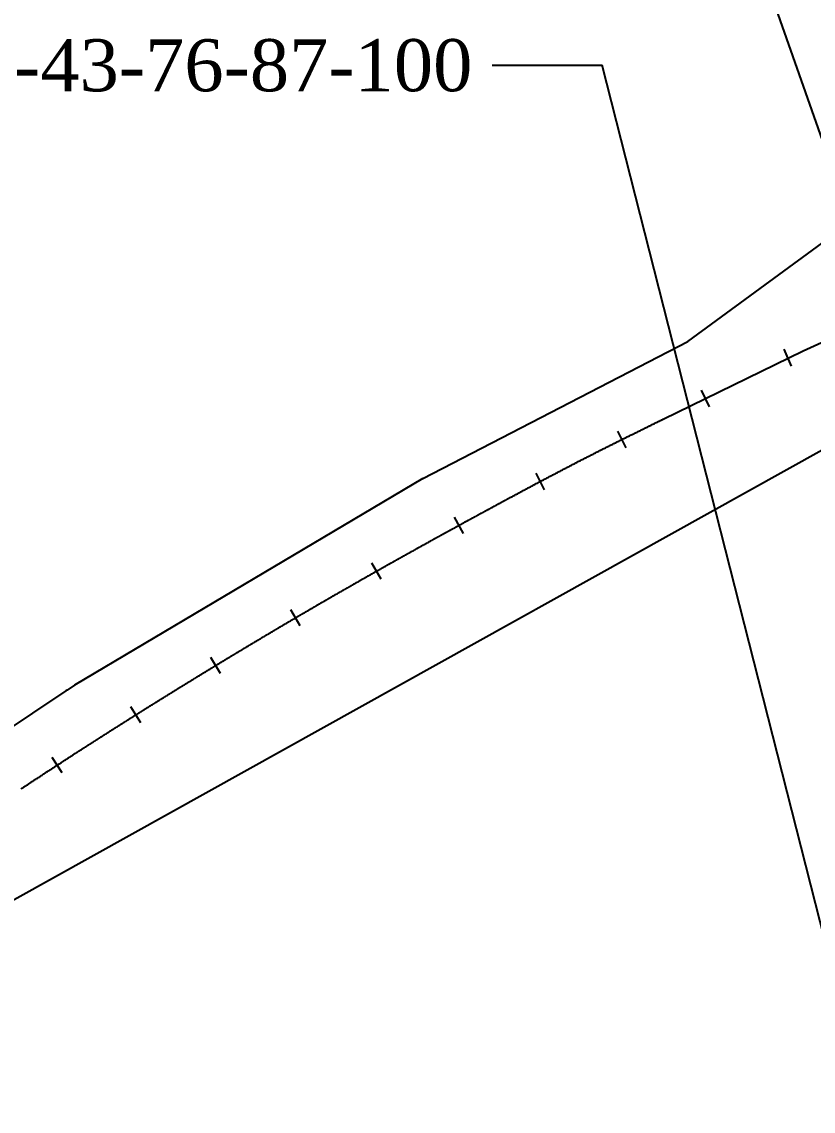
# Model space of a CAD drawing. Header units: millimetres. Extents: x 1745962 to 1749233, y 4525379 to 4529927.
# Drawn here: x 1746943.7 to 1747156.7, y 4528867.4 to 4529160.5 of the extents above; entities that cross this region are included whole.
import ezdxf
from ezdxf.enums import TextEntityAlignment as Align

# ---------------------------------------------------------------- set-up
doc = ezdxf.new("R2010")
doc.units = ezdxf.units.MM
doc.header["$LTSCALE"] = 10
doc.header["$MEASUREMENT"] = 0
for name, color, linetype in [('AROLL_LOTS', 8, 'Continuous'), ('LEGEND', 7, 'Continuous'), ('RAILWAY', 9, 'Continuous'), ('ZONING_STANDARDS', 140, 'Continuous')]:
    doc.layers.add(name, color=color, linetype=linetype)
doc.styles.add('DUTCH', font='dutcheb.ttf')
doc.styles.add('Univers Condensed', font='UNVR57W.TTF')

msp = doc.modelspace()

# ---------------------------------------------------------------- linework, layer by layer
at = {"layer": 'AROLL_LOTS'}
for points in [[(1746879.64, 4528889.92), (1747283.7, 4529114.65)], [(1747122.97, 4529074.52), (1747174.62, 4529112.31)], [(1747051.64, 4529037.63), (1747122.97, 4529074.52)], [(1747051.64, 4529037.63), (1746957.86, 4528982.02)], [(1746955.55, 4528980.48), (1746891.9, 4528937.96)], [(1746955.88, 4528980.7), (1746955.55, 4528980.48)], [(1746957.86, 4528982.02), (1746955.88, 4528980.7)]]:
    msp.add_lwpolyline(points, dxfattribs=at)
at = {"layer": 'RAILWAY'}
for p, q in [((1747150.86, 4529067.89), (1747148.86, 4529072.47)), ((1747128.79, 4529056.93), (1747126.58, 4529061.42)), ((1747106.35, 4529045.91), (1747104.13, 4529050.39)), ((1747084.33, 4529034.61), (1747082.11, 4529039.09)), ((1747062.52, 4529022.85), (1747060.13, 4529027.24)), ((1747040.36, 4529010.53), (1747037.92, 4529014.9)), ((1747018.63, 4528998.02), (1747016.11, 4529002.34)), ((1746997.15, 4528985.19), (1746994.56, 4528989.47)), ((1746975.71, 4528971.94), (1746973.06, 4528976.18)), ((1746954.58, 4528958.42), (1746951.86, 4528962.62))]:
    msp.add_line(p, q, dxfattribs=at)
for points in [[(1747116.3, 4529053.6), (1747153.95, 4529072.03), (1747187.5, 4529087.24), (1747220.13, 4529102.02), (1747250.11, 4529115.31), (1747280.2, 4529128.4), (1747310.81, 4529142.01), (1747344.22, 4529156.87), (1747376.9, 4529171.02), (1747412.34, 4529186.94), (1747441.87, 4529199.74), (1747474.13, 4529213.94), (1747511.81, 4529230.81), (1747549.5, 4529247.41), (1747587.44, 4529264), (1747622.1, 4529279.31), (1747654.14, 4529293.48), (1747685.78, 4529307.46)], [(1747115.15, 4529053.04), (1747115.21, 4529053.06), (1747115.26, 4529053.09), (1747115.32, 4529053.12), (1747115.37, 4529053.15), (1747115.43, 4529053.17), (1747115.48, 4529053.2), (1747115.54, 4529053.23), (1747115.6, 4529053.25), (1747115.65, 4529053.28), (1747115.71, 4529053.31), (1747115.76, 4529053.34), (1747115.82, 4529053.36), (1747115.88, 4529053.4), (1747115.94, 4529053.42), (1747115.99, 4529053.45), (1747116.05, 4529053.48), (1747116.1, 4529053.51), (1747116.16, 4529053.53), (1747116.21, 4529053.56), (1747116.3, 4529053.6)], [(1747074.85, 4529032.37), (1747075.06, 4529032.49), (1747075.29, 4529032.61), (1747075.5, 4529032.72), (1747075.73, 4529032.84), (1747075.94, 4529032.96), (1747076.17, 4529033.08), (1747076.38, 4529033.2), (1747076.61, 4529033.32), (1747076.82, 4529033.43), (1747077.05, 4529033.55), (1747077.26, 4529033.67), (1747077.49, 4529033.79), (1747077.7, 4529033.91), (1747077.92, 4529034.02), (1747078.15, 4529034.14), (1747078.37, 4529034.26), (1747078.59, 4529034.38), (1747078.81, 4529034.5), (1747079.03, 4529034.61), (1747079.24, 4529034.73), (1747079.47, 4529034.85), (1747079.69, 4529034.97), (1747079.91, 4529035.09), (1747080.13, 4529035.2), (1747080.35, 4529035.32), (1747080.57, 4529035.44), (1747080.79, 4529035.56), (1747081.01, 4529035.68), (1747081.24, 4529035.79), (1747081.45, 4529035.91), (1747081.68, 4529036.03), (1747081.89, 4529036.15), (1747082.12, 4529036.26), (1747082.34, 4529036.38), (1747082.56, 4529036.5), (1747082.78, 4529036.61), (1747083, 4529036.73), (1747083.22, 4529036.85), (1747083.45, 4529036.97), (1747083.66, 4529037.08), (1747083.88, 4529037.2), (1747084.11, 4529037.32), (1747084.33, 4529037.44), (1747084.55, 4529037.55), (1747084.77, 4529037.67), (1747084.99, 4529037.79), (1747085.21, 4529037.9), (1747085.43, 4529038.02), (1747085.65, 4529038.14), (1747085.87, 4529038.25), (1747086.1, 4529038.36), (1747086.31, 4529038.49), (1747086.54, 4529038.59), (1747086.76, 4529038.71), (1747086.98, 4529038.83), (1747087.2, 4529038.94), (1747087.43, 4529039.06), (1747087.64, 4529039.18), (1747087.86, 4529039.29), (1747088.09, 4529039.41), (1747088.31, 4529039.53), (1747088.53, 4529039.64), (1747088.75, 4529039.76), (1747088.98, 4529039.88), (1747089.19, 4529039.99), (1747089.42, 4529040.11), (1747089.64, 4529040.22), (1747089.86, 4529040.34), (1747090.08, 4529040.46), (1747090.3, 4529040.57), (1747090.53, 4529040.69), (1747090.75, 4529040.79), (1747090.97, 4529040.91), (1747091.19, 4529041.03), (1747091.41, 4529041.14), (1747091.64, 4529041.26), (1747091.86, 4529041.37), (1747092.09, 4529041.49), (1747092.3, 4529041.6), (1747092.52, 4529041.72), (1747092.75, 4529041.83), (1747092.97, 4529041.95), (1747093.19, 4529042.06), (1747093.41, 4529042.18), (1747093.63, 4529042.29), (1747093.86, 4529042.41), (1747094.08, 4529042.51), (1747094.3, 4529042.63), (1747094.53, 4529042.74), (1747094.75, 4529042.86), (1747094.97, 4529042.97), (1747095.19, 4529043.09), (1747095.41, 4529043.2), (1747095.64, 4529043.32), (1747095.86, 4529043.43), (1747096.09, 4529043.55), (1747096.31, 4529043.65), (1747096.53, 4529043.77), (1747096.75, 4529043.88), (1747096.97, 4529044), (1747097.19, 4529044.11), (1747097.42, 4529044.22), (1747097.64, 4529044.34), (1747097.86, 4529044.45), (1747098.09, 4529044.57), (1747098.31, 4529044.68), (1747098.54, 4529044.79), (1747098.76, 4529044.9), (1747098.98, 4529045.01), (1747099.21, 4529045.13), (1747099.43, 4529045.24), (1747099.65, 4529045.36), (1747099.88, 4529045.47), (1747100.1, 4529045.58), (1747100.32, 4529045.7), (1747100.55, 4529045.8), (1747100.77, 4529045.91), (1747100.99, 4529046.03), (1747101.22, 4529046.14), (1747101.44, 4529046.25), (1747101.66, 4529046.37), (1747101.89, 4529046.48), (1747102.11, 4529046.59), (1747102.33, 4529046.7), (1747102.56, 4529046.81), (1747102.78, 4529046.92), (1747103, 4529047.04), (1747103.23, 4529047.15), (1747103.45, 4529047.26), (1747103.67, 4529047.37), (1747103.9, 4529047.49), (1747104.12, 4529047.6), (1747104.34, 4529047.7), (1747104.57, 4529047.82), (1747104.79, 4529047.93), (1747105.02, 4529048.04), (1747105.24, 4529048.15), (1747105.47, 4529048.27), (1747105.69, 4529048.37), (1747105.91, 4529048.48), (1747106.13, 4529048.59), (1747106.36, 4529048.71), (1747106.58, 4529048.82), (1747106.8, 4529048.93), (1747107.04, 4529049.04), (1747107.26, 4529049.14), (1747107.48, 4529049.26), (1747107.71, 4529049.37), (1747107.93, 4529049.48), (1747108.15, 4529049.59), (1747108.37, 4529049.7), (1747108.6, 4529049.82), (1747108.83, 4529049.92), (1747109.05, 4529050.03), (1747109.27, 4529050.14), (1747109.5, 4529050.25), (1747109.72, 4529050.37), (1747109.94, 4529050.48), (1747110.17, 4529050.59), (1747110.4, 4529050.69), (1747110.62, 4529050.8), (1747110.85, 4529050.92), (1747111.07, 4529051.03), (1747111.29, 4529051.14), (1747111.51, 4529051.25), (1747111.74, 4529051.36), (1747111.97, 4529051.47), (1747112.19, 4529051.58), (1747112.41, 4529051.69), (1747112.64, 4529051.8), (1747112.86, 4529051.91), (1747113.08, 4529052.03), (1747113.32, 4529052.13), (1747113.54, 4529052.24), (1747113.76, 4529052.35), (1747113.98, 4529052.46), (1747114.21, 4529052.58), (1747114.43, 4529052.69), (1747114.65, 4529052.8), (1747114.89, 4529052.9), (1747115.15, 4529053.04)], [(1747035.33, 4529010.56), (1747035.44, 4529010.62), (1747035.56, 4529010.68), (1747035.66, 4529010.74), (1747035.77, 4529010.8), (1747035.87, 4529010.86), (1747035.99, 4529010.92), (1747036.09, 4529010.98), (1747036.21, 4529011.05), (1747036.31, 4529011.11), (1747036.42, 4529011.17), (1747036.53, 4529011.23), (1747036.64, 4529011.29), (1747036.75, 4529011.35), (1747036.85, 4529011.42), (1747036.97, 4529011.47), (1747037.07, 4529011.55), (1747037.18, 4529011.61), (1747037.29, 4529011.67), (1747037.4, 4529011.73), (1747037.5, 4529011.79), (1747037.62, 4529011.85), (1747037.73, 4529011.91), (1747037.83, 4529011.97), (1747037.94, 4529012.03), (1747038.05, 4529012.1), (1747038.16, 4529012.16), (1747038.27, 4529012.22), (1747038.38, 4529012.28), (1747038.49, 4529012.34), (1747038.59, 4529012.4), (1747038.71, 4529012.46), (1747038.81, 4529012.52), (1747038.92, 4529012.58), (1747039.03, 4529012.65), (1747039.14, 4529012.72), (1747039.25, 4529012.77), (1747039.36, 4529012.84), (1747039.47, 4529012.9), (1747039.57, 4529012.96), (1747039.69, 4529013.02), (1747039.79, 4529013.08), (1747039.9, 4529013.14), (1747040, 4529013.2), (1747040.12, 4529013.27), (1747040.23, 4529013.33), (1747040.34, 4529013.39), (1747040.45, 4529013.45), (1747040.55, 4529013.51), (1747040.66, 4529013.57), (1747040.78, 4529013.63), (1747040.88, 4529013.69), (1747040.99, 4529013.75), (1747041.1, 4529013.82), (1747041.21, 4529013.87), (1747041.31, 4529013.94), (1747041.43, 4529014.01), (1747041.54, 4529014.06), (1747041.64, 4529014.13), (1747041.75, 4529014.19), (1747041.86, 4529014.25), (1747041.97, 4529014.31), (1747042.08, 4529014.37), (1747042.19, 4529014.43), (1747042.3, 4529014.49), (1747042.4, 4529014.55), (1747042.51, 4529014.61), (1747042.62, 4529014.67), (1747042.73, 4529014.74), (1747042.85, 4529014.8), (1747042.95, 4529014.86), (1747043.06, 4529014.92), (1747043.16, 4529014.98), (1747043.28, 4529015.04), (1747043.39, 4529015.1), (1747043.49, 4529015.16), (1747043.61, 4529015.22), (1747043.71, 4529015.29), (1747043.82, 4529015.35), (1747043.93, 4529015.4), (1747044.04, 4529015.48), (1747044.15, 4529015.54), (1747044.26, 4529015.6), (1747044.37, 4529015.66), (1747044.48, 4529015.72), (1747044.58, 4529015.78), (1747044.7, 4529015.84), (1747044.8, 4529015.9), (1747044.91, 4529015.96), (1747045.03, 4529016.02), (1747045.13, 4529016.08), (1747045.24, 4529016.14), (1747045.34, 4529016.2), (1747045.46, 4529016.26), (1747045.57, 4529016.33), (1747045.68, 4529016.39), (1747045.79, 4529016.45), (1747045.89, 4529016.51), (1747046, 4529016.57), (1747046.12, 4529016.63), (1747046.22, 4529016.69), (1747046.33, 4529016.75), (1747046.44, 4529016.82), (1747046.55, 4529016.88), (1747046.66, 4529016.93), (1747046.76, 4529017), (1747046.88, 4529017.06), (1747046.99, 4529017.12), (1747047.09, 4529017.18), (1747047.2, 4529017.24), (1747047.31, 4529017.3), (1747047.42, 4529017.36), (1747047.54, 4529017.43), (1747047.64, 4529017.49), (1747047.75, 4529017.55), (1747047.86, 4529017.61), (1747047.97, 4529017.67), (1747048.08, 4529017.73), (1747048.18, 4529017.79), (1747048.3, 4529017.85), (1747048.41, 4529017.91), (1747048.51, 4529017.97), (1747048.62, 4529018.03), (1747048.73, 4529018.09), (1747048.84, 4529018.15), (1747048.95, 4529018.21), (1747049.06, 4529018.27), (1747049.17, 4529018.33), (1747049.28, 4529018.39), (1747049.38, 4529018.46), (1747049.5, 4529018.51), (1747049.61, 4529018.57), (1747049.72, 4529018.65), (1747049.83, 4529018.71), (1747049.93, 4529018.77), (1747050.04, 4529018.83), (1747050.16, 4529018.89), (1747050.26, 4529018.95), (1747050.37, 4529019.01), (1747050.49, 4529019.07), (1747050.59, 4529019.13), (1747050.7, 4529019.19), (1747050.8, 4529019.25), (1747050.92, 4529019.31), (1747051.03, 4529019.37), (1747051.13, 4529019.43), (1747051.24, 4529019.49), (1747051.36, 4529019.55), (1747051.46, 4529019.61), (1747051.57, 4529019.67), (1747051.69, 4529019.73), (1747051.79, 4529019.79), (1747051.9, 4529019.85), (1747052.01, 4529019.91), (1747052.12, 4529019.97), (1747052.23, 4529020.03), (1747052.33, 4529020.1), (1747052.45, 4529020.15), (1747052.56, 4529020.21), (1747052.66, 4529020.28), (1747052.77, 4529020.34), (1747052.89, 4529020.39), (1747052.99, 4529020.46), (1747053.11, 4529020.53), (1747053.22, 4529020.58), (1747053.32, 4529020.65), (1747053.43, 4529020.71), (1747053.55, 4529020.77), (1747053.65, 4529020.83), (1747053.76, 4529020.89), (1747053.87, 4529020.95), (1747053.98, 4529021.01), (1747054.09, 4529021.07), (1747054.2, 4529021.13), (1747054.31, 4529021.19), (1747054.42, 4529021.25), (1747054.53, 4529021.31), (1747054.63, 4529021.37), (1747054.75, 4529021.43), (1747054.86, 4529021.49), (1747054.96, 4529021.55), (1747055.08, 4529021.61), (1747055.18, 4529021.67), (1747055.29, 4529021.73), (1747055.4, 4529021.79), (1747055.51, 4529021.85), (1747055.62, 4529021.91), (1747055.73, 4529021.97), (1747055.84, 4529022.03), (1747055.95, 4529022.09), (1747056.06, 4529022.15), (1747056.16, 4529022.21), (1747056.28, 4529022.27), (1747056.39, 4529022.33), (1747056.49, 4529022.4), (1747056.6, 4529022.45), (1747056.72, 4529022.51), (1747056.82, 4529022.58), (1747056.93, 4529022.64), (1747057.05, 4529022.69), (1747057.16, 4529022.75), (1747057.26, 4529022.82), (1747057.37, 4529022.88), (1747057.49, 4529022.93), (1747057.59, 4529023), (1747057.7, 4529023.06), (1747057.82, 4529023.12), (1747057.92, 4529023.18), (1747058.03, 4529023.24), (1747058.14, 4529023.3), (1747058.25, 4529023.36), (1747058.36, 4529023.42), (1747058.47, 4529023.48), (1747058.58, 4529023.54), (1747058.69, 4529023.6), (1747058.8, 4529023.66), (1747058.9, 4529023.72), (1747059.02, 4529023.78), (1747059.13, 4529023.84), (1747059.23, 4529023.9), (1747059.34, 4529023.96), (1747059.46, 4529024.02), (1747059.56, 4529024.08), (1747059.67, 4529024.14), (1747059.79, 4529024.2), (1747059.9, 4529024.26), (1747060, 4529024.32), (1747060.11, 4529024.38), (1747060.23, 4529024.44), (1747060.33, 4529024.5), (1747060.44, 4529024.56), (1747060.55, 4529024.62), (1747060.66, 4529024.68), (1747060.77, 4529024.74), (1747060.88, 4529024.8), (1747061, 4529024.86), (1747061.1, 4529024.92), (1747061.21, 4529024.98), (1747061.32, 4529025.04), (1747061.43, 4529025.1), (1747061.54, 4529025.16), (1747061.65, 4529025.21), (1747061.75, 4529025.27), (1747061.87, 4529025.33), (1747061.98, 4529025.39), (1747062.09, 4529025.45), (1747062.19, 4529025.51), (1747062.31, 4529025.57), (1747062.42, 4529025.63), (1747062.52, 4529025.7), (1747062.63, 4529025.75), (1747062.75, 4529025.81), (1747062.85, 4529025.88), (1747062.96, 4529025.94), (1747063.08, 4529025.99), (1747063.19, 4529026.05), (1747063.29, 4529026.12), (1747063.4, 4529026.18), (1747063.52, 4529026.23), (1747063.62, 4529026.3), (1747063.73, 4529026.36), (1747063.85, 4529026.42), (1747063.96, 4529026.47), (1747064.06, 4529026.54), (1747064.17, 4529026.6), (1747064.29, 4529026.66), (1747064.39, 4529026.72), (1747064.5, 4529026.78), (1747064.61, 4529026.84), (1747064.72, 4529026.9), (1747064.83, 4529026.96), (1747064.94, 4529027.02), (1747065.05, 4529027.07), (1747065.16, 4529027.13), (1747065.27, 4529027.19), (1747065.38, 4529027.25), (1747065.49, 4529027.31), (1747065.6, 4529027.37), (1747065.71, 4529027.43), (1747065.82, 4529027.49), (1747065.93, 4529027.55), (1747066.04, 4529027.61), (1747066.15, 4529027.67), (1747066.26, 4529027.73), (1747066.37, 4529027.79), (1747066.48, 4529027.85), (1747066.59, 4529027.91), (1747066.69, 4529027.97), (1747066.81, 4529028.03), (1747066.92, 4529028.09), (1747067.03, 4529028.15), (1747067.14, 4529028.21), (1747067.25, 4529028.27), (1747067.36, 4529028.32), (1747067.47, 4529028.38), (1747067.57, 4529028.44), (1747067.69, 4529028.5), (1747067.8, 4529028.56), (1747067.9, 4529028.62), (1747068.01, 4529028.68), (1747068.13, 4529028.74), (1747068.24, 4529028.8), (1747068.34, 4529028.86), (1747068.46, 4529028.92), (1747068.57, 4529028.98), (1747068.67, 4529029.04), (1747068.78, 4529029.1), (1747068.9, 4529029.16), (1747069.01, 4529029.22), (1747069.11, 4529029.28), (1747069.22, 4529029.34), (1747069.34, 4529029.4), (1747069.45, 4529029.46), (1747069.55, 4529029.51), (1747069.66, 4529029.57), (1747069.78, 4529029.63), (1747069.89, 4529029.69), (1747069.99, 4529029.75), (1747070.1, 4529029.81), (1747070.22, 4529029.87), (1747070.33, 4529029.93), (1747070.43, 4529029.99), (1747070.54, 4529030.05), (1747070.66, 4529030.11), (1747070.76, 4529030.17), (1747070.87, 4529030.23), (1747070.99, 4529030.29), (1747071.1, 4529030.35), (1747071.2, 4529030.41), (1747071.31, 4529030.46), (1747071.42, 4529030.52), (1747071.54, 4529030.58), (1747071.64, 4529030.64), (1747071.75, 4529030.7), (1747071.87, 4529030.76), (1747071.98, 4529030.82), (1747072.08, 4529030.88), (1747072.19, 4529030.94), (1747072.31, 4529031), (1747072.42, 4529031.06), (1747072.52, 4529031.12), (1747072.63, 4529031.18), (1747072.75, 4529031.24), (1747072.86, 4529031.3), (1747072.96, 4529031.35), (1747073.07, 4529031.41), (1747073.19, 4529031.47), (1747073.3, 4529031.53), (1747073.4, 4529031.59), (1747073.51, 4529031.65), (1747073.63, 4529031.71), (1747073.74, 4529031.77), (1747073.84, 4529031.83), (1747073.95, 4529031.89), (1747074.07, 4529031.95), (1747074.18, 4529032.01), (1747074.28, 4529032.07), (1747074.4, 4529032.13), (1747074.51, 4529032.18), (1747074.62, 4529032.24), (1747074.72, 4529032.31), (1747074.85, 4529032.37)], [(1746996.45, 4528987.69), (1746996.55, 4528987.75), (1746996.66, 4528987.81), (1746996.77, 4528987.88), (1746996.87, 4528987.94), (1746996.98, 4528988.02), (1746997.08, 4528988.08), (1746997.2, 4528988.14), (1746997.3, 4528988.21), (1746997.41, 4528988.27), (1746997.52, 4528988.33), (1746997.62, 4528988.4), (1746997.73, 4528988.47), (1746997.83, 4528988.53), (1746997.95, 4528988.6), (1746998.05, 4528988.66), (1746998.15, 4528988.72), (1746998.27, 4528988.79), (1746998.37, 4528988.85), (1746998.47, 4528988.91), (1746998.59, 4528988.98), (1746998.69, 4528989.04), (1746998.8, 4528989.12), (1746998.9, 4528989.18), (1746999.01, 4528989.24), (1746999.12, 4528989.31), (1746999.22, 4528989.37), (1746999.33, 4528989.43), (1746999.44, 4528989.5), (1746999.55, 4528989.57), (1746999.65, 4528989.63), (1746999.76, 4528989.7), (1746999.87, 4528989.76), (1746999.97, 4528989.82), (1747000.09, 4528989.89), (1747000.19, 4528989.95), (1747000.29, 4528990.01), (1747000.41, 4528990.08), (1747000.51, 4528990.15), (1747000.61, 4528990.21), (1747000.72, 4528990.28), (1747000.83, 4528990.34), (1747000.94, 4528990.41), (1747001.04, 4528990.47), (1747001.15, 4528990.53), (1747001.26, 4528990.6), (1747001.36, 4528990.67), (1747001.48, 4528990.73), (1747001.58, 4528990.8), (1747001.69, 4528990.86), (1747001.8, 4528990.92), (1747001.9, 4528990.99), (1747002.01, 4528991.05), (1747002.12, 4528991.11), (1747002.23, 4528991.18), (1747002.33, 4528991.25), (1747002.43, 4528991.31), (1747002.55, 4528991.38), (1747002.65, 4528991.44), (1747002.75, 4528991.5), (1747002.87, 4528991.56), (1747002.97, 4528991.63), (1747003.08, 4528991.69), (1747003.19, 4528991.75), (1747003.29, 4528991.83), (1747003.4, 4528991.89), (1747003.51, 4528991.95), (1747003.62, 4528992.02), (1747003.72, 4528992.08), (1747003.83, 4528992.14), (1747003.94, 4528992.21), (1747004.04, 4528992.27), (1747004.15, 4528992.33), (1747004.26, 4528992.41), (1747004.36, 4528992.47), (1747004.48, 4528992.53), (1747004.58, 4528992.6), (1747004.68, 4528992.66), (1747004.8, 4528992.72), (1747004.9, 4528992.79), (1747005.01, 4528992.85), (1747005.12, 4528992.91), (1747005.22, 4528992.98), (1747005.33, 4528993.05), (1747005.44, 4528993.11), (1747005.54, 4528993.17), (1747005.65, 4528993.24), (1747005.76, 4528993.3), (1747005.87, 4528993.36), (1747005.97, 4528993.43), (1747006.08, 4528993.49), (1747006.19, 4528993.56), (1747006.3, 4528993.62), (1747006.41, 4528993.69), (1747006.51, 4528993.75), (1747006.62, 4528993.81), (1747006.73, 4528993.88), (1747006.83, 4528993.94), (1747006.94, 4528994), (1747007.05, 4528994.07), (1747007.15, 4528994.14), (1747007.27, 4528994.19), (1747007.37, 4528994.27), (1747007.47, 4528994.33), (1747007.59, 4528994.39), (1747007.69, 4528994.45), (1747007.8, 4528994.52), (1747007.91, 4528994.58), (1747008.01, 4528994.64), (1747008.12, 4528994.72), (1747008.23, 4528994.77), (1747008.33, 4528994.84), (1747008.45, 4528994.91), (1747008.55, 4528994.97), (1747008.66, 4528995.03), (1747008.77, 4528995.09), (1747008.87, 4528995.16), (1747008.98, 4528995.22), (1747009.09, 4528995.28), (1747009.2, 4528995.35), (1747009.3, 4528995.42), (1747009.41, 4528995.48), (1747009.51, 4528995.54), (1747009.63, 4528995.61), (1747009.73, 4528995.67), (1747009.84, 4528995.73), (1747009.95, 4528995.8), (1747010.06, 4528995.86), (1747010.16, 4528995.92), (1747010.27, 4528995.98), (1747010.38, 4528996.06), (1747010.49, 4528996.11), (1747010.59, 4528996.18), (1747010.7, 4528996.24), (1747010.81, 4528996.31), (1747010.91, 4528996.37), (1747011.02, 4528996.43), (1747011.13, 4528996.5), (1747011.24, 4528996.56), (1747011.35, 4528996.62), (1747011.45, 4528996.68), (1747011.56, 4528996.76), (1747011.67, 4528996.82), (1747011.77, 4528996.88), (1747011.89, 4528996.95), (1747011.99, 4528997.01), (1747012.1, 4528997.07), (1747012.21, 4528997.13), (1747012.31, 4528997.2), (1747012.42, 4528997.26), (1747012.53, 4528997.32), (1747012.63, 4528997.39), (1747012.75, 4528997.46), (1747012.85, 4528997.52), (1747012.96, 4528997.58), (1747013.07, 4528997.65), (1747013.17, 4528997.71), (1747013.29, 4528997.77), (1747013.39, 4528997.83), (1747013.5, 4528997.9), (1747013.61, 4528997.96), (1747013.71, 4528998.03), (1747013.82, 4528998.08), (1747013.93, 4528998.16), (1747014.03, 4528998.22), (1747014.15, 4528998.28), (1747014.25, 4528998.34), (1747014.36, 4528998.41), (1747014.47, 4528998.47), (1747014.57, 4528998.53), (1747014.68, 4528998.59), (1747014.79, 4528998.66), (1747014.9, 4528998.72), (1747015, 4528998.79), (1747015.11, 4528998.85), (1747015.22, 4528998.92), (1747015.33, 4528998.98), (1747015.44, 4528999.04), (1747015.54, 4528999.1), (1747015.65, 4528999.17), (1747015.76, 4528999.23), (1747015.86, 4528999.29), (1747015.98, 4528999.35), (1747016.08, 4528999.42), (1747016.19, 4528999.49), (1747016.3, 4528999.55), (1747016.4, 4528999.61), (1747016.52, 4528999.68), (1747016.62, 4528999.74), (1747016.73, 4528999.8), (1747016.84, 4528999.86), (1747016.94, 4528999.93), (1747017.05, 4528999.99), (1747017.16, 4529000.05), (1747017.27, 4529000.11), (1747017.37, 4529000.18), (1747017.49, 4529000.24), (1747017.59, 4529000.31), (1747017.7, 4529000.37), (1747017.81, 4529000.43), (1747017.91, 4529000.5), (1747018.03, 4529000.56), (1747018.13, 4529000.62), (1747018.23, 4529000.68), (1747018.35, 4529000.75), (1747018.45, 4529000.82), (1747018.56, 4529000.87), (1747018.67, 4529000.94), (1747018.78, 4529001), (1747018.89, 4529001.07), (1747019, 4529001.13), (1747019.1, 4529001.19), (1747019.2, 4529001.25), (1747019.32, 4529001.32), (1747019.42, 4529001.38), (1747019.54, 4529001.44), (1747019.64, 4529001.5), (1747019.76, 4529001.57), (1747019.86, 4529001.63), (1747019.96, 4529001.7), (1747020.07, 4529001.76), (1747020.18, 4529001.82), (1747020.29, 4529001.89), (1747020.4, 4529001.95), (1747020.51, 4529002.01), (1747020.61, 4529002.07), (1747020.72, 4529002.13), (1747020.83, 4529002.2), (1747020.93, 4529002.26), (1747021.05, 4529002.32), (1747021.15, 4529002.39), (1747021.26, 4529002.45), (1747021.37, 4529002.52), (1747021.48, 4529002.58), (1747021.58, 4529002.64), (1747021.7, 4529002.7), (1747021.8, 4529002.77), (1747021.91, 4529002.83), (1747022.02, 4529002.89), (1747022.12, 4529002.95), (1747022.23, 4529003.01), (1747022.34, 4529003.08), (1747022.45, 4529003.14), (1747022.56, 4529003.21), (1747022.67, 4529003.26), (1747022.77, 4529003.33), (1747022.89, 4529003.4), (1747022.99, 4529003.46), (1747023.09, 4529003.52), (1747023.21, 4529003.58), (1747023.31, 4529003.64), (1747023.42, 4529003.71), (1747023.53, 4529003.77), (1747023.64, 4529003.83), (1747023.74, 4529003.89), (1747023.86, 4529003.95), (1747023.96, 4529004.03), (1747024.07, 4529004.08), (1747024.18, 4529004.15), (1747024.29, 4529004.21), (1747024.39, 4529004.27), (1747024.51, 4529004.34), (1747024.61, 4529004.4), (1747024.71, 4529004.46), (1747024.83, 4529004.52), (1747024.93, 4529004.58), (1747025.05, 4529004.65), (1747025.15, 4529004.71), (1747025.26, 4529004.77), (1747025.37, 4529004.84), (1747025.48, 4529004.9), (1747025.58, 4529004.97), (1747025.7, 4529005.03), (1747025.8, 4529005.09), (1747025.91, 4529005.15), (1747026.02, 4529005.21), (1747026.13, 4529005.27), (1747026.23, 4529005.34), (1747026.35, 4529005.4), (1747026.45, 4529005.46), (1747026.56, 4529005.52), (1747026.67, 4529005.58), (1747026.78, 4529005.64), (1747026.88, 4529005.71), (1747027, 4529005.77), (1747027.1, 4529005.84), (1747027.21, 4529005.9), (1747027.32, 4529005.96), (1747027.43, 4529006.03), (1747027.53, 4529006.09), (1747027.64, 4529006.15), (1747027.75, 4529006.21), (1747027.85, 4529006.27), (1747027.97, 4529006.33), (1747028.07, 4529006.4), (1747028.18, 4529006.46), (1747028.29, 4529006.53), (1747028.4, 4529006.58), (1747028.5, 4529006.65), (1747028.62, 4529006.71), (1747028.72, 4529006.78), (1747028.83, 4529006.84), (1747028.94, 4529006.9), (1747029.05, 4529006.96), (1747029.15, 4529007.02), (1747029.27, 4529007.08), (1747029.37, 4529007.15), (1747029.48, 4529007.21), (1747029.59, 4529007.27), (1747029.7, 4529007.33), (1747029.81, 4529007.39), (1747029.92, 4529007.45), (1747030.02, 4529007.53), (1747030.13, 4529007.59), (1747030.25, 4529007.64), (1747030.35, 4529007.71), (1747030.46, 4529007.77), (1747030.57, 4529007.83), (1747030.68, 4529007.9), (1747030.78, 4529007.96), (1747030.9, 4529008.02), (1747031, 4529008.08), (1747031.11, 4529008.14), (1747031.22, 4529008.2), (1747031.33, 4529008.26), (1747031.43, 4529008.32), (1747031.55, 4529008.39), (1747031.65, 4529008.45), (1747031.76, 4529008.51), (1747031.87, 4529008.58), (1747031.98, 4529008.64), (1747032.08, 4529008.7), (1747032.2, 4529008.77), (1747032.3, 4529008.83), (1747032.41, 4529008.89), (1747032.52, 4529008.95), (1747032.63, 4529009.01), (1747032.73, 4529009.07), (1747032.85, 4529009.13), (1747032.96, 4529009.2), (1747033.06, 4529009.26), (1747033.18, 4529009.32), (1747033.28, 4529009.38), (1747033.39, 4529009.44), (1747033.5, 4529009.5), (1747033.61, 4529009.56), (1747033.71, 4529009.64), (1747033.83, 4529009.7), (1747033.93, 4529009.76), (1747034.04, 4529009.82), (1747034.15, 4529009.88), (1747034.26, 4529009.94), (1747034.36, 4529010), (1747034.47, 4529010.06), (1747034.58, 4529010.13), (1747034.69, 4529010.19), (1747034.81, 4529010.25), (1747034.91, 4529010.31), (1747035.02, 4529010.37), (1747035.12, 4529010.43), (1747035.33, 4529010.56)], [(1746958.15, 4528963.72), (1746958.25, 4528963.78), (1746958.36, 4528963.85), (1746958.46, 4528963.92), (1746958.57, 4528963.99), (1746958.67, 4528964.06), (1746958.78, 4528964.12), (1746958.88, 4528964.19), (1746958.99, 4528964.26), (1746959.09, 4528964.33), (1746959.2, 4528964.4), (1746959.3, 4528964.46), (1746959.41, 4528964.53), (1746959.51, 4528964.59), (1746959.62, 4528964.67), (1746959.72, 4528964.74), (1746959.82, 4528964.8), (1746959.93, 4528964.87), (1746960.03, 4528964.93), (1746960.14, 4528965.01), (1746960.25, 4528965.08), (1746960.35, 4528965.14), (1746960.46, 4528965.21), (1746960.56, 4528965.27), (1746960.66, 4528965.35), (1746960.78, 4528965.41), (1746960.88, 4528965.48), (1746960.99, 4528965.54), (1746961.09, 4528965.61), (1746961.2, 4528965.68), (1746961.3, 4528965.75), (1746961.41, 4528965.82), (1746961.51, 4528965.88), (1746961.62, 4528965.95), (1746961.72, 4528966.02), (1746961.83, 4528966.08), (1746961.93, 4528966.16), (1746962.03, 4528966.22), (1746962.14, 4528966.29), (1746962.24, 4528966.35), (1746962.35, 4528966.42), (1746962.45, 4528966.49), (1746962.56, 4528966.56), (1746962.67, 4528966.63), (1746962.77, 4528966.69), (1746962.87, 4528966.76), (1746962.98, 4528966.83), (1746963.08, 4528966.9), (1746963.19, 4528966.96), (1746963.3, 4528967.03), (1746963.41, 4528967.1), (1746963.51, 4528967.16), (1746963.62, 4528967.24), (1746963.72, 4528967.3), (1746963.83, 4528967.37), (1746963.93, 4528967.43), (1746964.04, 4528967.5), (1746964.14, 4528967.57), (1746964.24, 4528967.64), (1746964.35, 4528967.71), (1746964.45, 4528967.77), (1746964.56, 4528967.84), (1746964.66, 4528967.91), (1746964.77, 4528967.98), (1746964.88, 4528968.04), (1746964.99, 4528968.11), (1746965.09, 4528968.17), (1746965.2, 4528968.24), (1746965.3, 4528968.3), (1746965.41, 4528968.38), (1746965.51, 4528968.45), (1746965.62, 4528968.51), (1746965.72, 4528968.58), (1746965.82, 4528968.64), (1746965.93, 4528968.72), (1746966.03, 4528968.78), (1746966.14, 4528968.85), (1746966.24, 4528968.91), (1746966.35, 4528968.98), (1746966.46, 4528969.04), (1746966.57, 4528969.11), (1746966.67, 4528969.18), (1746966.78, 4528969.25), (1746966.88, 4528969.32), (1746966.99, 4528969.38), (1746967.09, 4528969.45), (1746967.2, 4528969.52), (1746967.3, 4528969.59), (1746967.4, 4528969.65), (1746967.51, 4528969.72), (1746967.62, 4528969.78), (1746967.73, 4528969.85), (1746967.83, 4528969.92), (1746967.94, 4528969.99), (1746968.04, 4528970.05), (1746968.15, 4528970.12), (1746968.25, 4528970.18), (1746968.36, 4528970.26), (1746968.46, 4528970.33), (1746968.57, 4528970.39), (1746968.67, 4528970.46), (1746968.78, 4528970.52), (1746968.89, 4528970.59), (1746968.99, 4528970.65), (1746969.1, 4528970.73), (1746969.2, 4528970.79), (1746969.31, 4528970.86), (1746969.41, 4528970.92), (1746969.52, 4528970.99), (1746969.62, 4528971.06), (1746969.73, 4528971.13), (1746969.84, 4528971.19), (1746969.95, 4528971.26), (1746970.05, 4528971.32), (1746970.15, 4528971.39), (1746970.26, 4528971.46), (1746970.36, 4528971.53), (1746970.47, 4528971.59), (1746970.57, 4528971.66), (1746970.68, 4528971.72), (1746970.79, 4528971.79), (1746970.89, 4528971.86), (1746971, 4528971.93), (1746971.1, 4528971.99), (1746971.21, 4528972.06), (1746971.31, 4528972.12), (1746971.42, 4528972.19), (1746971.52, 4528972.26), (1746971.64, 4528972.33), (1746971.74, 4528972.39), (1746971.85, 4528972.46), (1746971.95, 4528972.52), (1746972.06, 4528972.59), (1746972.16, 4528972.66), (1746972.27, 4528972.73), (1746972.37, 4528972.79), (1746972.48, 4528972.86), (1746972.59, 4528972.92), (1746972.69, 4528972.99), (1746972.8, 4528973.06), (1746972.9, 4528973.13), (1746973.01, 4528973.19), (1746973.11, 4528973.26), (1746973.21, 4528973.32), (1746973.33, 4528973.39), (1746973.43, 4528973.45), (1746973.54, 4528973.53), (1746973.64, 4528973.59), (1746973.75, 4528973.66), (1746973.85, 4528973.72), (1746973.96, 4528973.79), (1746974.06, 4528973.86), (1746974.18, 4528973.93), (1746974.28, 4528973.99), (1746974.39, 4528974.06), (1746974.49, 4528974.12), (1746974.59, 4528974.19), (1746974.7, 4528974.26), (1746974.8, 4528974.33), (1746974.92, 4528974.39), (1746975.02, 4528974.46), (1746975.13, 4528974.52), (1746975.23, 4528974.59), (1746975.33, 4528974.65), (1746975.44, 4528974.73), (1746975.54, 4528974.79), (1746975.66, 4528974.86), (1746975.76, 4528974.92), (1746975.87, 4528974.99), (1746975.97, 4528975.05), (1746976.08, 4528975.13), (1746976.18, 4528975.19), (1746976.28, 4528975.25), (1746976.4, 4528975.32), (1746976.5, 4528975.38), (1746976.61, 4528975.45), (1746976.71, 4528975.51), (1746976.82, 4528975.59), (1746976.92, 4528975.65), (1746977.04, 4528975.72), (1746977.14, 4528975.78), (1746977.25, 4528975.85), (1746977.35, 4528975.91), (1746977.45, 4528975.99), (1746977.56, 4528976.05), (1746977.66, 4528976.12), (1746977.78, 4528976.18), (1746977.88, 4528976.25), (1746977.99, 4528976.31), (1746978.09, 4528976.38), (1746978.19, 4528976.45), (1746978.3, 4528976.51), (1746978.41, 4528976.58), (1746978.52, 4528976.64), (1746978.62, 4528976.71), (1746978.73, 4528976.77), (1746978.83, 4528976.85), (1746978.93, 4528976.91), (1746979.05, 4528976.98), (1746979.15, 4528977.04), (1746979.26, 4528977.11), (1746979.36, 4528977.17), (1746979.47, 4528977.24), (1746979.57, 4528977.31), (1746979.68, 4528977.37), (1746979.79, 4528977.44), (1746979.89, 4528977.5), (1746980, 4528977.57), (1746980.1, 4528977.63), (1746980.21, 4528977.71), (1746980.32, 4528977.77), (1746980.43, 4528977.84), (1746980.53, 4528977.9), (1746980.64, 4528977.97), (1746980.74, 4528978.03), (1746980.85, 4528978.09), (1746980.96, 4528978.16), (1746981.06, 4528978.23), (1746981.17, 4528978.3), (1746981.27, 4528978.36), (1746981.38, 4528978.43), (1746981.49, 4528978.49), (1746981.6, 4528978.56), (1746981.7, 4528978.63), (1746981.8, 4528978.7), (1746981.91, 4528978.76), (1746982.02, 4528978.82), (1746982.13, 4528978.89), (1746982.23, 4528978.95), (1746982.34, 4528979.02), (1746982.44, 4528979.09), (1746982.55, 4528979.16), (1746982.66, 4528979.22), (1746982.76, 4528979.29), (1746982.87, 4528979.35), (1746982.97, 4528979.41), (1746983.08, 4528979.49), (1746983.19, 4528979.55), (1746983.29, 4528979.62), (1746983.4, 4528979.68), (1746983.5, 4528979.75), (1746983.61, 4528979.81), (1746983.72, 4528979.87), (1746983.83, 4528979.94), (1746983.93, 4528980.01), (1746984.03, 4528980.08), (1746984.14, 4528980.14), (1746984.25, 4528980.21), (1746984.36, 4528980.27), (1746984.46, 4528980.34), (1746984.57, 4528980.41), (1746984.67, 4528980.47), (1746984.78, 4528980.54), (1746984.89, 4528980.6), (1746984.99, 4528980.67), (1746985.1, 4528980.73), (1746985.2, 4528980.8), (1746985.31, 4528980.86), (1746985.42, 4528980.93), (1746985.52, 4528981), (1746985.63, 4528981.06), (1746985.73, 4528981.13), (1746985.85, 4528981.19), (1746985.95, 4528981.26), (1746986.06, 4528981.33), (1746986.16, 4528981.39), (1746986.27, 4528981.46), (1746986.38, 4528981.52), (1746986.48, 4528981.59), (1746986.59, 4528981.65), (1746986.69, 4528981.71), (1746986.8, 4528981.78), (1746986.91, 4528981.85), (1746987.01, 4528981.92), (1746987.12, 4528981.98), (1746987.22, 4528982.05), (1746987.34, 4528982.11), (1746987.44, 4528982.17), (1746987.54, 4528982.24), (1746987.65, 4528982.31), (1746987.76, 4528982.38), (1746987.87, 4528982.44), (1746987.97, 4528982.5), (1746988.08, 4528982.57), (1746988.18, 4528982.63), (1746988.29, 4528982.7), (1746988.4, 4528982.77), (1746988.5, 4528982.84), (1746988.61, 4528982.9), (1746988.72, 4528982.96), (1746988.83, 4528983.03), (1746988.93, 4528983.09), (1746989.03, 4528983.16), (1746989.15, 4528983.22), (1746989.25, 4528983.29), (1746989.36, 4528983.36), (1746989.46, 4528983.42), (1746989.57, 4528983.49), (1746989.68, 4528983.55), (1746989.78, 4528983.61), (1746989.89, 4528983.69), (1746989.99, 4528983.75), (1746990.11, 4528983.82), (1746990.21, 4528983.88), (1746990.31, 4528983.94), (1746990.42, 4528984.01), (1746990.53, 4528984.07), (1746990.64, 4528984.14), (1746990.74, 4528984.21), (1746990.84, 4528984.27), (1746990.96, 4528984.34), (1746991.06, 4528984.4), (1746991.17, 4528984.47), (1746991.27, 4528984.53), (1746991.38, 4528984.59), (1746991.49, 4528984.66), (1746991.59, 4528984.73), (1746991.7, 4528984.8), (1746991.81, 4528984.86), (1746991.91, 4528984.92), (1746992.02, 4528984.99), (1746992.12, 4528985.05), (1746992.24, 4528985.12), (1746992.34, 4528985.18), (1746992.45, 4528985.25), (1746992.55, 4528985.32), (1746992.66, 4528985.38), (1746992.77, 4528985.45), (1746992.87, 4528985.51), (1746992.98, 4528985.57), (1746993.09, 4528985.64), (1746993.19, 4528985.71), (1746993.3, 4528985.77), (1746993.4, 4528985.84), (1746993.52, 4528985.9), (1746993.62, 4528985.97), (1746993.73, 4528986.03), (1746993.83, 4528986.09), (1746993.94, 4528986.16), (1746994.05, 4528986.23), (1746994.15, 4528986.29), (1746994.26, 4528986.36), (1746994.37, 4528986.42), (1746994.48, 4528986.49), (1746994.58, 4528986.55), (1746994.68, 4528986.62), (1746994.8, 4528986.68), (1746994.9, 4528986.75), (1746995.01, 4528986.82), (1746995.12, 4528986.88), (1746995.22, 4528986.94), (1746995.33, 4528987.01), (1746995.43, 4528987.07), (1746995.54, 4528987.13), (1746995.65, 4528987.2), (1746995.75, 4528987.27), (1746995.86, 4528987.33), (1746995.97, 4528987.4), (1746996.07, 4528987.46), (1746996.18, 4528987.53), (1746996.29, 4528987.59), (1746996.45, 4528987.69)], [(1746943.53, 4528954.16), (1746943.73, 4528954.3), (1746943.94, 4528954.44), (1746944.15, 4528954.58), (1746944.36, 4528954.71), (1746944.57, 4528954.85), (1746944.78, 4528954.99), (1746944.99, 4528955.12), (1746945.19, 4528955.26), (1746945.4, 4528955.41), (1746945.61, 4528955.54), (1746945.82, 4528955.67), (1746946.03, 4528955.82), (1746946.24, 4528955.95), (1746946.45, 4528956.08), (1746946.66, 4528956.23), (1746946.86, 4528956.37), (1746947.07, 4528956.5), (1746947.28, 4528956.63), (1746947.49, 4528956.78), (1746947.7, 4528956.91), (1746947.91, 4528957.05), (1746948.12, 4528957.19), (1746948.33, 4528957.32), (1746948.54, 4528957.46), (1746948.74, 4528957.59), (1746948.95, 4528957.74), (1746949.16, 4528957.87), (1746949.37, 4528958.01), (1746949.58, 4528958.15), (1746949.79, 4528958.28), (1746950, 4528958.42), (1746950.21, 4528958.55), (1746950.42, 4528958.69), (1746950.63, 4528958.83), (1746950.84, 4528958.96), (1746951.05, 4528959.11), (1746951.26, 4528959.24), (1746951.47, 4528959.37), (1746951.67, 4528959.51), (1746951.88, 4528959.65), (1746952.09, 4528959.79), (1746952.3, 4528959.92), (1746952.51, 4528960.06), (1746952.72, 4528960.2), (1746952.93, 4528960.33), (1746953.14, 4528960.47), (1746953.35, 4528960.6), (1746953.56, 4528960.75), (1746953.77, 4528960.88), (1746953.98, 4528961.01), (1746954.19, 4528961.15), (1746954.4, 4528961.28), (1746954.61, 4528961.43), (1746954.82, 4528961.56), (1746955.03, 4528961.69), (1746955.24, 4528961.83), (1746955.45, 4528961.97), (1746955.66, 4528962.1), (1746955.87, 4528962.24), (1746956.08, 4528962.37), (1746956.29, 4528962.51), (1746956.5, 4528962.65), (1746956.71, 4528962.78), (1746956.92, 4528962.92), (1746957.13, 4528963.05), (1746957.33, 4528963.19), (1746957.55, 4528963.33), (1746957.76, 4528963.46), (1746958.15, 4528963.72)]]:
    msp.add_lwpolyline(points, dxfattribs=at)
at = {"layer": 'ZONING_STANDARDS'}
for p, q in [((1747136.91, 4529191.7), (1747568.04, 4527964.07)), ((1747070.26, 4529148.82), (1747099.89, 4529148.82)), ((1747422.95, 4527878.68), (1747099.89, 4529148.82))]:
    msp.add_line(p, q, dxfattribs=at)

# ---------------------------------------------------------------- texts
at = {"layer": 'LEGEND', "linetype": 'Continuous', "style": 'Univers Condensed', "oblique": 20}
msp.add_text('EMPLOYMENT   DISTRICT', height=20, rotation=33.0575, dxfattribs=at).set_placement((1746950.01, 4528701.93))
at = {"layer": 'ZONING_STANDARDS', "style": 'DUTCH'}
msp.add_text('NC-29-43-76-87-100', height=14, dxfattribs=at).set_placement((1747064.96, 4529148.82), align=Align.MIDDLE_RIGHT)

doc.saveas('drawing.dxf')
